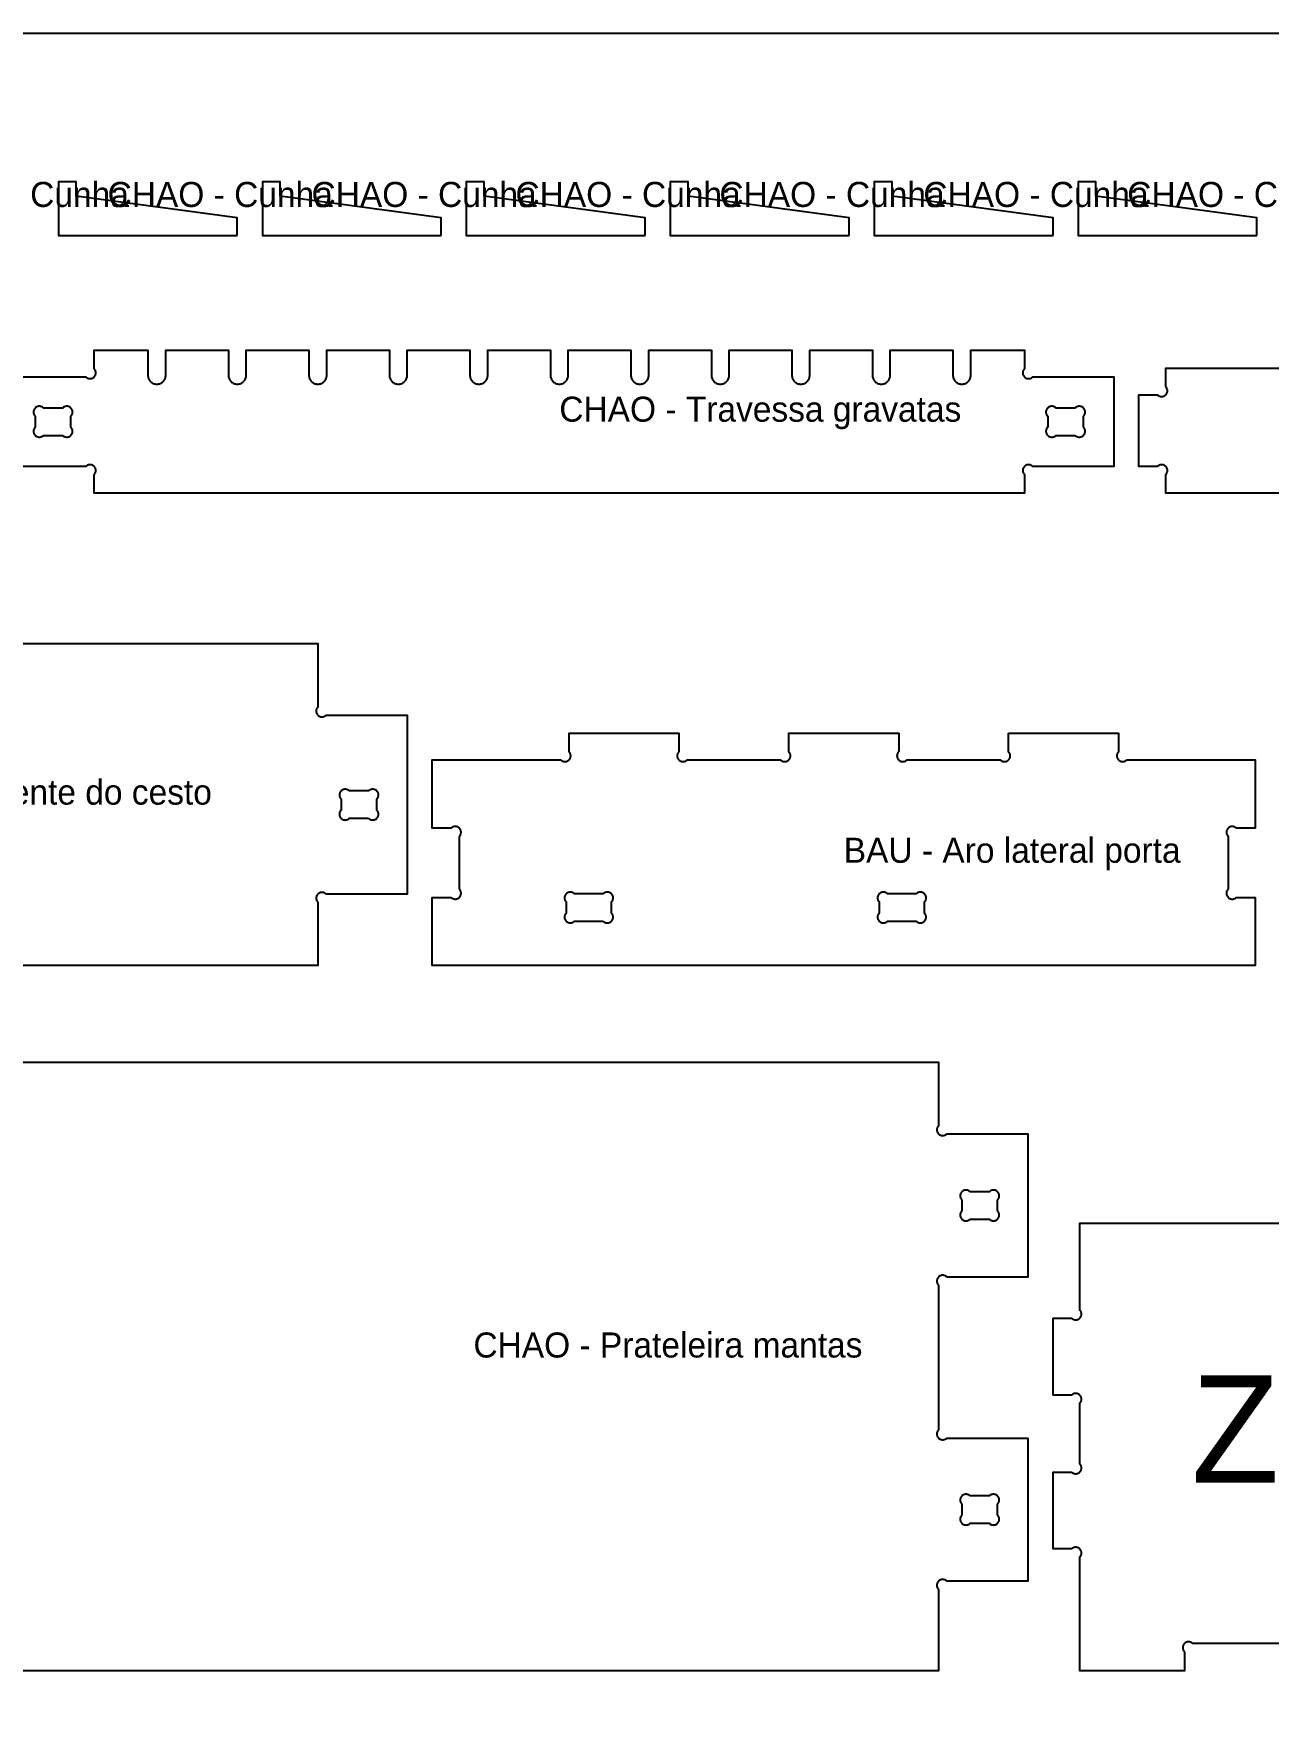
# Model space of a CAD drawing. Header units: millimetres. Extents: x 0 to 2787, y 0 to 1840.
# Drawn here: x 1590 to 2280, y 907 to 1840 of the extents above; entities that cross this region are included whole.
import ezdxf
from ezdxf.enums import TextEntityAlignment as Align

# ---------------------------------------------------------------- set-up
doc = ezdxf.new("R2010")
doc.units = ezdxf.units.MM
for name, color, linetype in [('CHAPA_NAO_CORTAR', 8, 'Continuous'), ('CORTE_EXTERNO', 1, 'Continuous'), ('CORTE_INTERNO', 5, 'Continuous'), ('ETIQUETAS_NAO_CORTAR', 8, 'Continuous'), ('GRAVACAO', 3, 'Continuous')]:
    doc.layers.add(name, color=color, linetype=linetype)

msp = doc.modelspace()

# ---------------------------------------------------------------- linework, layer by layer
at = {"layer": 'CHAPA_NAO_CORTAR'}
msp.add_lwpolyline([(0, 0), (2750, 0), (2750, 1840), (0, 1840)], close=True, dxfattribs=at)
at = {"layer": 'CORTE_EXTERNO'}
for points in [[(1704, 1727), (1704, 1737), (1614, 1749), (1614, 1757), (1604, 1757), (1604, 1727), (1704, 1727)], [(1818, 1727), (1818, 1737), (1728, 1749), (1728, 1757), (1718, 1757), (1718, 1727), (1818, 1727)], [(1932, 1727), (1932, 1737), (1842, 1749), (1842, 1757), (1832, 1757), (1832, 1727), (1932, 1727)], [(2046, 1727), (2046, 1737), (1956, 1749), (1956, 1757), (1946, 1757), (1946, 1727), (2046, 1727)], [(2160, 1727), (2160, 1737), (2070, 1749), (2070, 1757), (2060, 1757), (2060, 1727), (2160, 1727)], [(2274, 1727), (2274, 1737), (2184, 1749), (2184, 1757), (2174, 1757), (2174, 1727), (2274, 1727)], [(2135.14, 1449), (2196.57, 1449), (2196.57, 1438.6), (2196.36, 1438.36), (2196.17, 1438.1), (2196, 1437.83), (2195.87, 1437.54), (2195.76, 1437.24), (2195.68, 1436.93), (2195.64, 1436.62), (2195.62, 1436.3), (2195.64, 1435.98), (2195.68, 1435.66), (2195.76, 1435.35), (2195.87, 1435.05), (2196, 1434.77), (2196.17, 1434.49), (2196.36, 1434.24), (2196.57, 1434), (2196.81, 1433.79), (2197.06, 1433.6), (2197.34, 1433.43), (2197.63, 1433.3), (2197.93, 1433.19), (2198.24, 1433.11), (2198.55, 1433.06), (2198.87, 1433.05), (2199.19, 1433.06), (2199.5, 1433.11), (2199.81, 1433.19), (2200.11, 1433.3), (2200.4, 1433.43), (2200.68, 1433.6), (2200.93, 1433.79), (2201.17, 1434), (2273, 1434), (2273, 1395.82), (2262.45, 1395.82), (2262.21, 1396.03), (2261.95, 1396.22), (2261.68, 1396.38), (2261.39, 1396.52), (2261.09, 1396.63), (2260.78, 1396.71), (2260.47, 1396.75), (2260.15, 1396.77), (2259.83, 1396.75), (2259.51, 1396.71), (2259.2, 1396.63), (2258.9, 1396.52), (2258.62, 1396.38), (2258.34, 1396.22), (2258.09, 1396.03), (2257.85, 1395.82), (2257.64, 1395.58), (2257.45, 1395.32), (2257.28, 1395.05), (2257.15, 1394.76), (2257.04, 1394.46), (2256.96, 1394.15), (2256.91, 1393.84), (2256.9, 1393.52), (2256.91, 1393.2), (2256.96, 1392.88), (2257.04, 1392.58), (2257.15, 1392.27), (2257.28, 1391.99), (2257.45, 1391.71), (2257.64, 1391.46), (2257.85, 1391.22), (2257.85, 1391.22), (2257.85, 1361.78), (2257.85, 1361.78), (2257.64, 1361.54), (2257.45, 1361.29), (2257.28, 1361.01), (2257.15, 1360.73), (2257.04, 1360.42), (2256.96, 1360.12), (2256.91, 1359.8), (2256.9, 1359.48), (2256.91, 1359.16), (2256.96, 1358.85), (2257.04, 1358.54), (2257.15, 1358.24), (2257.28, 1357.95), (2257.45, 1357.68), (2257.64, 1357.42), (2257.85, 1357.18), (2258.09, 1356.97), (2258.34, 1356.78), (2258.62, 1356.62), (2258.9, 1356.48), (2259.2, 1356.37), (2259.51, 1356.29), (2259.83, 1356.25), (2260.15, 1356.23), (2260.47, 1356.25), (2260.78, 1356.29), (2261.09, 1356.37), (2261.39, 1356.48), (2261.68, 1356.62), (2261.95, 1356.78), (2262.21, 1356.97), (2262.45, 1357.18), (2273, 1357.18), (2273, 1319), (1813, 1319), (1813, 1357.18), (1823.55, 1357.18), (1823.79, 1356.97), (1824.05, 1356.78), (1824.32, 1356.62), (1824.61, 1356.48), (1824.91, 1356.37), (1825.22, 1356.29), (1825.53, 1356.25), (1825.85, 1356.23), (1826.17, 1356.25), (1826.49, 1356.29), (1826.8, 1356.37), (1827.1, 1356.48), (1827.38, 1356.62), (1827.66, 1356.78), (1827.91, 1356.97), (1828.15, 1357.18), (1828.36, 1357.42), (1828.55, 1357.68), (1828.72, 1357.95), (1828.85, 1358.24), (1828.96, 1358.54), (1829.04, 1358.85), (1829.09, 1359.16), (1829.1, 1359.48), (1829.09, 1359.8), (1829.04, 1360.12), (1828.96, 1360.42), (1828.85, 1360.73), (1828.72, 1361.01), (1828.55, 1361.29), (1828.36, 1361.54), (1828.15, 1361.78), (1828.15, 1391.22), (1828.36, 1391.46), (1828.55, 1391.71), (1828.72, 1391.99), (1828.85, 1392.27), (1828.96, 1392.58), (1829.04, 1392.88), (1829.09, 1393.2), (1829.1, 1393.52), (1829.09, 1393.84), (1829.04, 1394.15), (1828.96, 1394.46), (1828.85, 1394.76), (1828.72, 1395.05), (1828.55, 1395.32), (1828.36, 1395.58), (1828.15, 1395.82), (1827.91, 1396.03), (1827.66, 1396.22), (1827.38, 1396.38), (1827.1, 1396.52), (1826.8, 1396.63), (1826.49, 1396.71), (1826.17, 1396.75), (1825.85, 1396.77), (1825.53, 1396.75), (1825.22, 1396.71), (1824.91, 1396.63), (1824.61, 1396.52), (1824.32, 1396.38), (1824.05, 1396.22), (1823.79, 1396.03), (1823.55, 1395.82), (1813, 1395.82), (1813, 1434), (1884.83, 1434), (1885.07, 1433.79), (1885.32, 1433.6), (1885.6, 1433.43), (1885.89, 1433.3), (1886.19, 1433.19), (1886.5, 1433.11), (1886.81, 1433.06), (1887.13, 1433.05), (1887.45, 1433.06), (1887.76, 1433.11), (1888.07, 1433.19), (1888.37, 1433.3), (1888.66, 1433.43), (1888.94, 1433.6), (1889.19, 1433.79), (1889.43, 1434), (1889.64, 1434.24), (1889.83, 1434.49), (1890, 1434.77), (1890.13, 1435.05), (1890.24, 1435.35), (1890.32, 1435.66), (1890.36, 1435.98), (1890.38, 1436.3), (1890.36, 1436.62), (1890.32, 1436.93), (1890.24, 1437.24), (1890.13, 1437.54), (1890, 1437.83), (1889.83, 1438.1), (1889.64, 1438.36), (1889.43, 1438.6), (1889.43, 1449), (1950.86, 1449), (1950.86, 1438.6), (1950.64, 1438.36), (1950.45, 1438.1), (1950.29, 1437.83), (1950.15, 1437.54), (1950.05, 1437.24), (1949.97, 1436.93), (1949.92, 1436.62), (1949.91, 1436.3), (1949.92, 1435.98), (1949.97, 1435.66), (1950.05, 1435.35), (1950.15, 1435.05), (1950.29, 1434.77), (1950.45, 1434.49), (1950.64, 1434.24), (1950.86, 1434), (1951.09, 1433.79), (1951.35, 1433.6), (1951.62, 1433.43), (1951.91, 1433.3), (1952.21, 1433.19), (1952.52, 1433.11), (1952.84, 1433.06), (1953.16, 1433.05), (1953.47, 1433.06), (1953.79, 1433.11), (1954.1, 1433.19), (1954.4, 1433.3), (1954.69, 1433.43), (1954.96, 1433.6), (1955.22, 1433.79), (1955.45, 1434), (2007.69, 1434), (2007.93, 1433.79), (2008.18, 1433.6), (2008.46, 1433.43), (2008.74, 1433.3), (2009.04, 1433.19), (2009.35, 1433.11), (2009.67, 1433.06), (2009.99, 1433.05), (2010.31, 1433.06), (2010.62, 1433.11), (2010.93, 1433.19), (2011.23, 1433.3), (2011.52, 1433.43), (2011.79, 1433.6), (2012.05, 1433.79), (2012.29, 1434), (2012.5, 1434.24), (2012.69, 1434.49), (2012.85, 1434.77), (2012.99, 1435.05), (2013.1, 1435.35), (2013.18, 1435.66), (2013.22, 1435.98), (2013.24, 1436.3), (2013.22, 1436.62), (2013.18, 1436.93), (2013.1, 1437.24), (2012.99, 1437.54), (2012.85, 1437.83), (2012.69, 1438.1), (2012.5, 1438.36), (2012.29, 1438.6), (2012.29, 1449), (2073.71, 1449), (2073.71, 1438.6), (2073.5, 1438.36), (2073.31, 1438.1), (2073.15, 1437.83), (2073.01, 1437.54), (2072.9, 1437.24), (2072.82, 1436.93), (2072.78, 1436.62), (2072.76, 1436.3), (2072.78, 1435.98), (2072.82, 1435.66), (2072.9, 1435.35), (2073.01, 1435.05), (2073.15, 1434.77), (2073.31, 1434.49), (2073.5, 1434.24), (2073.71, 1434), (2073.95, 1433.79), (2074.21, 1433.6), (2074.48, 1433.43), (2074.77, 1433.3), (2075.07, 1433.19), (2075.38, 1433.11), (2075.69, 1433.06), (2076.01, 1433.05), (2076.33, 1433.06), (2076.65, 1433.11), (2076.96, 1433.19), (2077.26, 1433.3), (2077.54, 1433.43), (2077.82, 1433.6), (2078.07, 1433.79), (2078.31, 1434), (2130.55, 1434), (2130.78, 1433.79), (2131.04, 1433.6), (2131.31, 1433.43), (2131.6, 1433.3), (2131.9, 1433.19), (2132.21, 1433.11), (2132.53, 1433.06), (2132.84, 1433.05), (2133.16, 1433.06), (2133.48, 1433.11), (2133.79, 1433.19), (2134.09, 1433.3), (2134.38, 1433.43), (2134.65, 1433.6), (2134.91, 1433.79), (2135.14, 1434), (2135.36, 1434.24), (2135.55, 1434.49), (2135.71, 1434.77), (2135.85, 1435.05), (2135.95, 1435.35), (2136.03, 1435.66), (2136.08, 1435.98), (2136.09, 1436.3), (2136.08, 1436.62), (2136.03, 1436.93), (2135.95, 1437.24), (2135.85, 1437.54), (2135.71, 1437.83), (2135.55, 1438.1), (2135.36, 1438.36), (2135.14, 1438.6), (2135.14, 1449)]]:
    msp.add_lwpolyline(points, close=True, dxfattribs=at)
for points in [[(1574, 1648), (1619.4, 1648), (1619.64, 1647.79), (1619.9, 1647.6), (1620.17, 1647.43), (1620.46, 1647.3), (1620.76, 1647.19), (1621.07, 1647.11), (1621.38, 1647.06), (1621.7, 1647.05), (1622.02, 1647.06), (1622.34, 1647.11), (1622.65, 1647.19), (1622.95, 1647.3), (1623.23, 1647.43), (1623.51, 1647.6), (1623.76, 1647.79), (1624, 1648), (1624.21, 1648.24), (1624.4, 1648.49), (1624.57, 1648.77), (1624.7, 1649.05), (1624.81, 1649.35), (1624.89, 1649.66), (1624.94, 1649.98), (1624.95, 1650.3), (1624.94, 1650.62), (1624.89, 1650.93), (1624.81, 1651.24), (1624.7, 1651.54), (1624.57, 1651.83), (1624.4, 1652.1), (1624.21, 1652.36), (1624, 1652.6), (1624, 1663), (1654, 1663), (1654, 1649), (1654.02, 1648.51), (1654.1, 1648.02), (1654.22, 1647.55), (1654.38, 1647.09), (1654.59, 1646.64), (1654.84, 1646.22), (1655.13, 1645.83), (1655.46, 1645.46), (1655.83, 1645.13), (1656.22, 1644.84), (1656.64, 1644.59), (1657.09, 1644.38), (1657.55, 1644.22), (1658.02, 1644.1), (1658.51, 1644.02), (1659, 1644), (1659.49, 1644.02), (1659.98, 1644.1), (1660.45, 1644.22), (1660.91, 1644.38), (1661.36, 1644.59), (1661.78, 1644.84), (1662.17, 1645.13), (1662.54, 1645.46), (1662.87, 1645.83), (1663.16, 1646.22), (1663.41, 1646.64), (1663.62, 1647.09), (1663.78, 1647.55), (1663.9, 1648.02), (1663.98, 1648.51), (1664, 1649), (1664, 1663), (1699, 1663), (1699, 1649), (1699.02, 1648.51), (1699.1, 1648.02), (1699.22, 1647.55), (1699.38, 1647.09), (1699.59, 1646.64), (1699.84, 1646.22), (1700.13, 1645.83), (1700.46, 1645.46), (1700.83, 1645.13), (1701.22, 1644.84), (1701.64, 1644.59), (1702.09, 1644.38), (1702.55, 1644.22), (1703.02, 1644.1), (1703.51, 1644.02), (1704, 1644), (1704.49, 1644.02), (1704.98, 1644.1), (1705.45, 1644.22), (1705.91, 1644.38), (1706.36, 1644.59), (1706.78, 1644.84), (1707.17, 1645.13), (1707.54, 1645.46), (1707.87, 1645.83), (1708.16, 1646.22), (1708.41, 1646.64), (1708.62, 1647.09), (1708.78, 1647.55), (1708.9, 1648.02), (1708.98, 1648.51), (1709, 1649), (1709, 1663), (1744, 1663), (1744, 1649), (1744.02, 1648.51), (1744.1, 1648.02), (1744.22, 1647.55), (1744.38, 1647.09), (1744.59, 1646.64), (1744.84, 1646.22), (1745.13, 1645.83), (1745.46, 1645.46), (1745.83, 1645.13), (1746.22, 1644.84), (1746.64, 1644.59), (1747.09, 1644.38), (1747.55, 1644.22), (1748.02, 1644.1), (1748.51, 1644.02), (1749, 1644), (1749.49, 1644.02), (1749.98, 1644.1), (1750.45, 1644.22), (1750.91, 1644.38), (1751.36, 1644.59), (1751.78, 1644.84), (1752.17, 1645.13), (1752.54, 1645.46), (1752.87, 1645.83), (1753.16, 1646.22), (1753.41, 1646.64), (1753.62, 1647.09), (1753.78, 1647.55), (1753.9, 1648.02), (1753.98, 1648.51), (1754, 1649), (1754, 1663), (1789, 1663), (1789, 1649), (1789.02, 1648.51), (1789.1, 1648.02), (1789.22, 1647.55), (1789.38, 1647.09), (1789.59, 1646.64), (1789.84, 1646.22), (1790.13, 1645.83), (1790.46, 1645.46), (1790.83, 1645.13), (1791.22, 1644.84), (1791.64, 1644.59), (1792.09, 1644.38), (1792.55, 1644.22), (1793.02, 1644.1), (1793.51, 1644.02), (1794, 1644), (1794.49, 1644.02), (1794.98, 1644.1), (1795.45, 1644.22), (1795.91, 1644.38), (1796.36, 1644.59), (1796.78, 1644.84), (1797.17, 1645.13), (1797.54, 1645.46), (1797.87, 1645.83), (1798.16, 1646.22), (1798.41, 1646.64), (1798.62, 1647.09), (1798.78, 1647.55), (1798.9, 1648.02), (1798.98, 1648.51), (1799, 1649), (1799, 1663), (1834, 1663), (1834, 1649), (1834.02, 1648.51), (1834.1, 1648.02), (1834.22, 1647.55), (1834.38, 1647.09), (1834.59, 1646.64), (1834.84, 1646.22), (1835.13, 1645.83), (1835.46, 1645.46), (1835.83, 1645.13), (1836.22, 1644.84), (1836.64, 1644.59), (1837.09, 1644.38), (1837.55, 1644.22), (1838.02, 1644.1), (1838.51, 1644.02), (1839, 1644), (1839.49, 1644.02), (1839.98, 1644.1), (1840.45, 1644.22), (1840.91, 1644.38), (1841.36, 1644.59), (1841.78, 1644.84), (1842.17, 1645.13), (1842.54, 1645.46), (1842.87, 1645.83), (1843.16, 1646.22), (1843.41, 1646.64), (1843.62, 1647.09), (1843.78, 1647.55), (1843.9, 1648.02), (1843.98, 1648.51), (1844, 1649), (1844, 1663), (1879, 1663), (1879, 1649), (1879.02, 1648.51), (1879.1, 1648.02), (1879.22, 1647.55), (1879.38, 1647.09), (1879.59, 1646.64), (1879.84, 1646.22), (1880.13, 1645.83), (1880.46, 1645.46), (1880.83, 1645.13), (1881.22, 1644.84), (1881.64, 1644.59), (1882.09, 1644.38), (1882.55, 1644.22), (1883.02, 1644.1), (1883.51, 1644.02), (1884, 1644), (1884.49, 1644.02), (1884.98, 1644.1), (1885.45, 1644.22), (1885.91, 1644.38), (1886.36, 1644.59), (1886.78, 1644.84), (1887.17, 1645.13), (1887.54, 1645.46), (1887.87, 1645.83), (1888.16, 1646.22), (1888.41, 1646.64), (1888.62, 1647.09), (1888.78, 1647.55), (1888.9, 1648.02), (1888.98, 1648.51), (1889, 1649), (1889, 1663), (1924, 1663), (1924, 1649), (1924.02, 1648.51), (1924.1, 1648.02), (1924.22, 1647.55), (1924.38, 1647.09), (1924.59, 1646.64), (1924.84, 1646.22), (1925.13, 1645.83), (1925.46, 1645.46), (1925.83, 1645.13), (1926.22, 1644.84), (1926.64, 1644.59), (1927.09, 1644.38), (1927.55, 1644.22), (1928.02, 1644.1), (1928.51, 1644.02), (1929, 1644), (1929.49, 1644.02), (1929.98, 1644.1), (1930.45, 1644.22), (1930.91, 1644.38), (1931.36, 1644.59), (1931.78, 1644.84), (1932.17, 1645.13), (1932.54, 1645.46), (1932.87, 1645.83), (1933.16, 1646.22), (1933.41, 1646.64), (1933.62, 1647.09), (1933.78, 1647.55), (1933.9, 1648.02), (1933.98, 1648.51), (1934, 1649), (1934, 1663), (1969, 1663), (1969, 1649), (1969.02, 1648.51), (1969.1, 1648.02), (1969.22, 1647.55), (1969.38, 1647.09), (1969.59, 1646.64), (1969.84, 1646.22), (1970.13, 1645.83), (1970.46, 1645.46), (1970.83, 1645.13), (1971.22, 1644.84), (1971.64, 1644.59), (1972.09, 1644.38), (1972.55, 1644.22), (1973.02, 1644.1), (1973.51, 1644.02), (1974, 1644), (1974.49, 1644.02), (1974.98, 1644.1), (1975.45, 1644.22), (1975.91, 1644.38), (1976.36, 1644.59), (1976.78, 1644.84), (1977.17, 1645.13), (1977.54, 1645.46), (1977.87, 1645.83), (1978.16, 1646.22), (1978.41, 1646.64), (1978.62, 1647.09), (1978.78, 1647.55), (1978.9, 1648.02), (1978.98, 1648.51), (1979, 1649), (1979, 1663), (2014, 1663), (2014, 1649), (2014.02, 1648.51), (2014.1, 1648.02), (2014.22, 1647.55), (2014.38, 1647.09), (2014.59, 1646.64), (2014.84, 1646.22), (2015.13, 1645.83), (2015.46, 1645.46), (2015.83, 1645.13), (2016.22, 1644.84), (2016.64, 1644.59), (2017.09, 1644.38), (2017.55, 1644.22), (2018.02, 1644.1), (2018.51, 1644.02), (2019, 1644), (2019.49, 1644.02), (2019.98, 1644.1), (2020.45, 1644.22), (2020.91, 1644.38), (2021.36, 1644.59), (2021.78, 1644.84), (2022.17, 1645.13), (2022.54, 1645.46), (2022.87, 1645.83), (2023.16, 1646.22), (2023.41, 1646.64), (2023.62, 1647.09), (2023.78, 1647.55), (2023.9, 1648.02), (2023.98, 1648.51), (2024, 1649), (2024, 1663), (2059, 1663), (2059, 1649), (2059.02, 1648.51), (2059.1, 1648.02), (2059.22, 1647.55), (2059.38, 1647.09), (2059.59, 1646.64), (2059.84, 1646.22), (2060.13, 1645.83), (2060.46, 1645.46), (2060.83, 1645.13), (2061.22, 1644.84), (2061.64, 1644.59), (2062.09, 1644.38), (2062.55, 1644.22), (2063.02, 1644.1), (2063.51, 1644.02), (2064, 1644), (2064.49, 1644.02), (2064.98, 1644.1), (2065.45, 1644.22), (2065.91, 1644.38), (2066.36, 1644.59), (2066.78, 1644.84), (2067.17, 1645.13), (2067.54, 1645.46), (2067.87, 1645.83), (2068.16, 1646.22), (2068.41, 1646.64), (2068.62, 1647.09), (2068.78, 1647.55), (2068.9, 1648.02), (2068.98, 1648.51), (2069, 1649), (2069, 1663), (2104, 1663), (2104, 1649), (2104.02, 1648.51), (2104.1, 1648.02), (2104.22, 1647.55), (2104.38, 1647.09), (2104.59, 1646.64), (2104.84, 1646.22), (2105.13, 1645.83), (2105.46, 1645.46), (2105.83, 1645.13), (2106.22, 1644.84), (2106.64, 1644.59), (2107.09, 1644.38), (2107.55, 1644.22), (2108.02, 1644.1), (2108.51, 1644.02), (2109, 1644), (2109.49, 1644.02), (2109.98, 1644.1), (2110.45, 1644.22), (2110.91, 1644.38), (2111.36, 1644.59), (2111.78, 1644.84), (2112.17, 1645.13), (2112.54, 1645.46), (2112.87, 1645.83), (2113.16, 1646.22), (2113.41, 1646.64), (2113.62, 1647.09), (2113.78, 1647.55), (2113.9, 1648.02), (2113.98, 1648.51), (2114, 1649), (2114, 1663), (2144, 1663), (2144, 1652.6), (2143.79, 1652.36), (2143.6, 1652.1), (2143.43, 1651.83), (2143.3, 1651.54), (2143.19, 1651.24), (2143.11, 1650.93), (2143.06, 1650.62), (2143.05, 1650.3), (2143.06, 1649.98), (2143.11, 1649.66), (2143.19, 1649.35), (2143.3, 1649.05), (2143.43, 1648.77), (2143.6, 1648.49), (2143.79, 1648.24), (2144, 1648), (2144.24, 1647.79), (2144.49, 1647.6), (2144.77, 1647.43), (2145.05, 1647.3), (2145.35, 1647.19), (2145.66, 1647.11), (2145.98, 1647.06), (2146.3, 1647.05), (2146.62, 1647.06), (2146.93, 1647.11), (2147.24, 1647.19), (2147.54, 1647.3), (2147.83, 1647.43), (2148.1, 1647.6), (2148.36, 1647.79), (2148.6, 1648), (2194, 1648), (2194, 1598), (2148.6, 1598), (2148.36, 1598.21), (2148.1, 1598.4), (2147.83, 1598.57), (2147.54, 1598.7), (2147.24, 1598.81), (2146.93, 1598.89), (2146.62, 1598.94), (2146.3, 1598.95), (2145.98, 1598.94), (2145.66, 1598.89), (2145.35, 1598.81), (2145.05, 1598.7), (2144.77, 1598.57), (2144.49, 1598.4), (2144.24, 1598.21), (2144, 1598), (2143.79, 1597.76), (2143.6, 1597.51), (2143.43, 1597.23), (2143.3, 1596.95), (2143.19, 1596.65), (2143.11, 1596.34), (2143.06, 1596.02), (2143.05, 1595.7), (2143.06, 1595.38), (2143.11, 1595.07), (2143.19, 1594.76), (2143.3, 1594.46), (2143.43, 1594.17), (2143.6, 1593.9), (2143.79, 1593.64), (2144, 1593.4), (2144, 1583), (1624, 1583), (1624, 1593.4), (1624.21, 1593.64), (1624.4, 1593.9), (1624.57, 1594.17), (1624.7, 1594.46), (1624.81, 1594.76), (1624.89, 1595.07), (1624.94, 1595.38), (1624.95, 1595.7), (1624.94, 1596.02), (1624.89, 1596.34), (1624.81, 1596.65), (1624.7, 1596.95), (1624.57, 1597.23), (1624.4, 1597.51), (1624.21, 1597.76), (1624, 1598), (1623.76, 1598.21), (1623.51, 1598.4), (1623.23, 1598.57), (1622.95, 1598.7), (1622.65, 1598.81), (1622.34, 1598.89), (1622.02, 1598.94), (1621.7, 1598.95), (1621.38, 1598.94), (1621.07, 1598.89), (1620.76, 1598.81), (1620.46, 1598.7), (1620.17, 1598.57), (1619.9, 1598.4), (1619.64, 1598.21), (1619.4, 1598), (1574, 1598)], [(2633, 1583), (2223, 1583), (2223, 1593.4), (2223.21, 1593.64), (2223.4, 1593.9), (2223.57, 1594.17), (2223.7, 1594.46), (2223.81, 1594.76), (2223.89, 1595.07), (2223.94, 1595.38), (2223.95, 1595.7), (2223.94, 1596.02), (2223.89, 1596.34), (2223.81, 1596.65), (2223.7, 1596.95), (2223.57, 1597.23), (2223.4, 1597.51), (2223.21, 1597.76), (2223, 1598), (2223, 1598), (2223, 1598), (2222.76, 1598.21), (2222.51, 1598.4), (2222.23, 1598.57), (2221.95, 1598.7), (2221.65, 1598.81), (2221.34, 1598.89), (2221.02, 1598.94), (2220.7, 1598.95), (2220.38, 1598.94), (2220.07, 1598.89), (2219.76, 1598.81), (2219.46, 1598.7), (2219.17, 1598.57), (2218.9, 1598.4), (2218.64, 1598.21), (2218.4, 1598), (2208, 1598), (2208, 1598), (2208, 1638), (2218.4, 1638), (2218.64, 1637.79), (2218.9, 1637.6), (2219.17, 1637.43), (2219.46, 1637.3), (2219.76, 1637.19), (2220.07, 1637.11), (2220.38, 1637.06), (2220.7, 1637.05), (2221.02, 1637.06), (2221.34, 1637.11), (2221.65, 1637.19), (2221.95, 1637.3), (2222.23, 1637.43), (2222.51, 1637.6), (2222.76, 1637.79), (2223, 1638), (2223.21, 1638.24), (2223.4, 1638.49), (2223.57, 1638.77), (2223.7, 1639.05), (2223.81, 1639.35), (2223.89, 1639.66), (2223.94, 1639.98), (2223.95, 1640.3), (2223.94, 1640.62), (2223.89, 1640.93), (2223.81, 1641.24), (2223.7, 1641.54), (2223.57, 1641.83), (2223.4, 1642.1), (2223.21, 1642.36), (2223, 1642.6), (2223, 1653), (2633, 1653)], [(1229, 1499), (1749, 1499), (1749, 1463.6), (1748.79, 1463.36), (1748.6, 1463.1), (1748.43, 1462.83), (1748.3, 1462.54), (1748.19, 1462.24), (1748.11, 1461.93), (1748.06, 1461.62), (1748.05, 1461.3), (1748.06, 1460.98), (1748.11, 1460.66), (1748.19, 1460.35), (1748.3, 1460.05), (1748.43, 1459.77), (1748.6, 1459.49), (1748.79, 1459.24), (1749, 1459), (1749.24, 1458.79), (1749.49, 1458.6), (1749.77, 1458.43), (1750.05, 1458.3), (1750.35, 1458.19), (1750.66, 1458.11), (1750.98, 1458.06), (1751.3, 1458.05), (1751.62, 1458.06), (1751.93, 1458.11), (1752.24, 1458.19), (1752.54, 1458.3), (1752.83, 1458.43), (1753.1, 1458.6), (1753.36, 1458.79), (1753.6, 1459), (1799, 1459), (1799, 1359), (1753.6, 1359), (1753.36, 1359.21), (1753.1, 1359.4), (1752.83, 1359.57), (1752.54, 1359.7), (1752.24, 1359.81), (1751.93, 1359.89), (1751.62, 1359.94), (1751.3, 1359.95), (1750.98, 1359.94), (1750.66, 1359.89), (1750.35, 1359.81), (1750.05, 1359.7), (1749.77, 1359.57), (1749.49, 1359.4), (1749.24, 1359.21), (1749, 1359), (1748.79, 1358.76), (1748.6, 1358.51), (1748.43, 1358.23), (1748.3, 1357.95), (1748.19, 1357.65), (1748.11, 1357.34), (1748.06, 1357.02), (1748.05, 1356.7), (1748.06, 1356.38), (1748.11, 1356.07), (1748.19, 1355.76), (1748.3, 1355.46), (1748.43, 1355.17), (1748.6, 1354.9), (1748.79, 1354.64), (1749, 1354.4), (1749, 1319), (1229, 1319)], [(1576, 1265), (2096, 1265), (2096, 1229.6), (2095.79, 1229.36), (2095.6, 1229.1), (2095.43, 1228.83), (2095.3, 1228.54), (2095.19, 1228.24), (2095.11, 1227.93), (2095.06, 1227.62), (2095.05, 1227.3), (2095.06, 1226.98), (2095.11, 1226.66), (2095.19, 1226.35), (2095.3, 1226.05), (2095.43, 1225.77), (2095.6, 1225.49), (2095.79, 1225.24), (2096, 1225), (2096.24, 1224.79), (2096.49, 1224.6), (2096.77, 1224.43), (2097.05, 1224.3), (2097.35, 1224.19), (2097.66, 1224.11), (2097.98, 1224.06), (2098.3, 1224.05), (2098.62, 1224.06), (2098.93, 1224.11), (2099.24, 1224.19), (2099.54, 1224.3), (2099.83, 1224.43), (2100.1, 1224.6), (2100.36, 1224.79), (2100.6, 1225), (2146, 1225), (2146, 1145), (2100.6, 1145), (2100.36, 1145.21), (2100.1, 1145.4), (2099.83, 1145.57), (2099.54, 1145.7), (2099.24, 1145.81), (2098.93, 1145.89), (2098.62, 1145.94), (2098.3, 1145.95), (2097.98, 1145.94), (2097.66, 1145.89), (2097.35, 1145.81), (2097.05, 1145.7), (2096.77, 1145.57), (2096.49, 1145.4), (2096.24, 1145.21), (2096, 1145), (2095.79, 1144.76), (2095.6, 1144.51), (2095.43, 1144.23), (2095.3, 1143.95), (2095.19, 1143.65), (2095.11, 1143.34), (2095.06, 1143.02), (2095.05, 1142.7), (2095.06, 1142.38), (2095.11, 1142.07), (2095.19, 1141.76), (2095.3, 1141.46), (2095.43, 1141.17), (2095.6, 1140.9), (2095.79, 1140.64), (2096, 1140.4), (2096, 1059.6), (2095.79, 1059.36), (2095.6, 1059.1), (2095.43, 1058.83), (2095.3, 1058.54), (2095.19, 1058.24), (2095.11, 1057.93), (2095.06, 1057.62), (2095.05, 1057.3), (2095.06, 1056.98), (2095.11, 1056.66), (2095.19, 1056.35), (2095.3, 1056.05), (2095.43, 1055.77), (2095.6, 1055.49), (2095.79, 1055.24), (2096, 1055), (2096.24, 1054.79), (2096.49, 1054.6), (2096.77, 1054.43), (2097.05, 1054.3), (2097.35, 1054.19), (2097.66, 1054.11), (2097.98, 1054.06), (2098.3, 1054.05), (2098.62, 1054.06), (2098.93, 1054.11), (2099.24, 1054.19), (2099.54, 1054.3), (2099.83, 1054.43), (2100.1, 1054.6), (2100.36, 1054.79), (2100.6, 1055), (2146, 1055), (2146, 975), (2100.6, 975), (2100.36, 975.21), (2100.1, 975.4), (2099.83, 975.57), (2099.54, 975.7), (2099.24, 975.81), (2098.93, 975.89), (2098.62, 975.94), (2098.3, 975.95), (2097.98, 975.94), (2097.66, 975.89), (2097.35, 975.81), (2097.05, 975.7), (2096.77, 975.57), (2096.49, 975.4), (2096.24, 975.21), (2096, 975), (2095.79, 974.76), (2095.6, 974.51), (2095.43, 974.23), (2095.3, 973.95), (2095.19, 973.65), (2095.11, 973.34), (2095.06, 973.02), (2095.05, 972.7), (2095.06, 972.38), (2095.11, 972.07), (2095.19, 971.76), (2095.3, 971.46), (2095.43, 971.17), (2095.6, 970.9), (2095.79, 970.64), (2096, 970.4), (2096, 925), (1576, 925)], [(2287.7, 940.15), (2238.02, 940.15), (2238.02, 940.15), (2237.78, 940.36), (2237.53, 940.55), (2237.25, 940.72), (2236.96, 940.85), (2236.66, 940.96), (2236.35, 941.04), (2236.04, 941.09), (2235.72, 941.1), (2235.4, 941.09), (2235.09, 941.04), (2234.78, 940.96), (2234.48, 940.85), (2234.19, 940.72), (2233.91, 940.55), (2233.66, 940.36), (2233.42, 940.15), (2233.21, 939.91), (2233.02, 939.66), (2232.85, 939.38), (2232.72, 939.1), (2232.61, 938.8), (2232.53, 938.49), (2232.49, 938.17), (2232.47, 937.85), (2232.49, 937.53), (2232.53, 937.22), (2232.61, 936.91), (2232.72, 936.61), (2232.85, 936.32), (2233.02, 936.05), (2233.21, 935.79), (2233.42, 935.55), (2233.42, 925), (2175, 925), (2175, 988.4), (2175.21, 988.64), (2175.4, 988.9), (2175.57, 989.17), (2175.7, 989.46), (2175.81, 989.76), (2175.89, 990.07), (2175.94, 990.38), (2175.95, 990.7), (2175.94, 991.02), (2175.89, 991.34), (2175.81, 991.65), (2175.7, 991.95), (2175.57, 992.23), (2175.4, 992.51), (2175.21, 992.76), (2175, 993), (2175, 993), (2174.76, 993.21), (2174.51, 993.4), (2174.23, 993.57), (2173.95, 993.7), (2173.65, 993.81), (2173.34, 993.89), (2173.02, 993.94), (2172.7, 993.95), (2172.38, 993.94), (2172.07, 993.89), (2171.76, 993.81), (2171.46, 993.7), (2171.17, 993.57), (2170.9, 993.4), (2170.64, 993.21), (2170.4, 993), (2160, 993), (2160, 993), (2160, 1036), (2170.4, 1036), (2170.64, 1035.79), (2170.9, 1035.6), (2171.17, 1035.43), (2171.46, 1035.3), (2171.76, 1035.19), (2172.07, 1035.11), (2172.38, 1035.06), (2172.7, 1035.05), (2173.02, 1035.06), (2173.34, 1035.11), (2173.65, 1035.19), (2173.95, 1035.3), (2174.23, 1035.43), (2174.51, 1035.6), (2174.76, 1035.79), (2175, 1036), (2175.21, 1036.24), (2175.4, 1036.49), (2175.57, 1036.77), (2175.7, 1037.05), (2175.81, 1037.35), (2175.89, 1037.66), (2175.94, 1037.98), (2175.95, 1038.3), (2175.94, 1038.62), (2175.89, 1038.93), (2175.81, 1039.24), (2175.7, 1039.54), (2175.57, 1039.83), (2175.4, 1040.1), (2175.21, 1040.36), (2175, 1040.6), (2175, 1074.4), (2175.21, 1074.64), (2175.4, 1074.9), (2175.57, 1075.17), (2175.7, 1075.46), (2175.81, 1075.76), (2175.89, 1076.07), (2175.94, 1076.38), (2175.95, 1076.7), (2175.94, 1077.02), (2175.89, 1077.34), (2175.81, 1077.65), (2175.7, 1077.95), (2175.57, 1078.23), (2175.4, 1078.51), (2175.21, 1078.76), (2175, 1079), (2175, 1079), (2174.76, 1079.21), (2174.51, 1079.4), (2174.23, 1079.57), (2173.95, 1079.7), (2173.65, 1079.81), (2173.34, 1079.89), (2173.02, 1079.94), (2172.7, 1079.95), (2172.38, 1079.94), (2172.07, 1079.89), (2171.76, 1079.81), (2171.46, 1079.7), (2171.17, 1079.57), (2170.9, 1079.4), (2170.64, 1079.21), (2170.4, 1079), (2160, 1079), (2160, 1122), (2170.4, 1122), (2170.64, 1121.79), (2170.9, 1121.6), (2171.17, 1121.43), (2171.46, 1121.3), (2171.76, 1121.19), (2172.07, 1121.11), (2172.38, 1121.06), (2172.7, 1121.05), (2173.02, 1121.06), (2173.34, 1121.11), (2173.65, 1121.19), (2173.95, 1121.3), (2174.23, 1121.43), (2174.51, 1121.6), (2174.76, 1121.79), (2175, 1122), (2175.21, 1122.24), (2175.4, 1122.49), (2175.57, 1122.77), (2175.7, 1123.05), (2175.81, 1123.35), (2175.89, 1123.66), (2175.94, 1123.98), (2175.95, 1124.3), (2175.94, 1124.62), (2175.89, 1124.93), (2175.81, 1125.24), (2175.7, 1125.54), (2175.57, 1125.83), (2175.4, 1126.1), (2175.21, 1126.36), (2175, 1126.6), (2175, 1175), (2585, 1175)]]:
    msp.add_lwpolyline(points, dxfattribs=at)
at = {"layer": 'CORTE_INTERNO'}
for points in [[(1611, 1626.05), (1611.21, 1626.29), (1611.4, 1626.55), (1611.57, 1626.82), (1611.7, 1627.11), (1611.81, 1627.41), (1611.89, 1627.72), (1611.94, 1628.03), (1611.95, 1628.35), (1611.94, 1628.67), (1611.89, 1628.99), (1611.81, 1629.3), (1611.7, 1629.6), (1611.57, 1629.88), (1611.4, 1630.16), (1611.21, 1630.41), (1611, 1630.65), (1610.76, 1630.86), (1610.51, 1631.05), (1610.23, 1631.22), (1609.95, 1631.35), (1609.65, 1631.46), (1609.34, 1631.54), (1609.02, 1631.59), (1608.7, 1631.6), (1608.38, 1631.59), (1608.07, 1631.54), (1607.76, 1631.46), (1607.46, 1631.35), (1607.17, 1631.22), (1606.9, 1631.05), (1606.64, 1630.86), (1606.4, 1630.65), (1595.6, 1630.65), (1595.36, 1630.86), (1595.1, 1631.05), (1594.83, 1631.22), (1594.54, 1631.35), (1594.24, 1631.46), (1593.93, 1631.54), (1593.62, 1631.59), (1593.3, 1631.6), (1592.98, 1631.59), (1592.66, 1631.54), (1592.35, 1631.46), (1592.05, 1631.35), (1591.77, 1631.22), (1591.49, 1631.05), (1591.24, 1630.86), (1591, 1630.65), (1590.79, 1630.41), (1590.6, 1630.16), (1590.43, 1629.88), (1590.3, 1629.6), (1590.19, 1629.3), (1590.11, 1628.99), (1590.06, 1628.67), (1590.05, 1628.35), (1590.06, 1628.03), (1590.11, 1627.72), (1590.19, 1627.41), (1590.3, 1627.11), (1590.43, 1626.82), (1590.6, 1626.55), (1590.79, 1626.29), (1591, 1626.05), (1591, 1619.95), (1590.79, 1619.71), (1590.6, 1619.45), (1590.43, 1619.18), (1590.3, 1618.89), (1590.19, 1618.59), (1590.11, 1618.28), (1590.06, 1617.97), (1590.05, 1617.65), (1590.06, 1617.33), (1590.11, 1617.01), (1590.19, 1616.7), (1590.3, 1616.4), (1590.43, 1616.12), (1590.6, 1615.84), (1590.79, 1615.59), (1591, 1615.35), (1591.24, 1615.14), (1591.49, 1614.95), (1591.77, 1614.78), (1592.05, 1614.65), (1592.35, 1614.54), (1592.66, 1614.46), (1592.98, 1614.41), (1593.3, 1614.4), (1593.62, 1614.41), (1593.93, 1614.46), (1594.24, 1614.54), (1594.54, 1614.65), (1594.83, 1614.78), (1595.1, 1614.95), (1595.36, 1615.14), (1595.6, 1615.35), (1606.4, 1615.35), (1606.64, 1615.14), (1606.9, 1614.95), (1607.17, 1614.78), (1607.46, 1614.65), (1607.76, 1614.54), (1608.07, 1614.46), (1608.38, 1614.41), (1608.7, 1614.4), (1609.02, 1614.41), (1609.34, 1614.46), (1609.65, 1614.54), (1609.95, 1614.65), (1610.23, 1614.78), (1610.51, 1614.95), (1610.76, 1615.14), (1611, 1615.35), (1611.21, 1615.59), (1611.4, 1615.84), (1611.57, 1616.12), (1611.7, 1616.4), (1611.81, 1616.7), (1611.89, 1617.01), (1611.94, 1617.33), (1611.95, 1617.65), (1611.94, 1617.97), (1611.89, 1618.28), (1611.81, 1618.59), (1611.7, 1618.89), (1611.57, 1619.18), (1611.4, 1619.45), (1611.21, 1619.71), (1611, 1619.95), (1611, 1626.05)], [(2177, 1626.05), (2177.21, 1626.29), (2177.4, 1626.55), (2177.57, 1626.82), (2177.7, 1627.11), (2177.81, 1627.41), (2177.89, 1627.72), (2177.94, 1628.03), (2177.95, 1628.35), (2177.94, 1628.67), (2177.89, 1628.99), (2177.81, 1629.3), (2177.7, 1629.6), (2177.57, 1629.88), (2177.4, 1630.16), (2177.21, 1630.41), (2177, 1630.65), (2176.76, 1630.86), (2176.51, 1631.05), (2176.23, 1631.22), (2175.95, 1631.35), (2175.65, 1631.46), (2175.34, 1631.54), (2175.02, 1631.59), (2174.7, 1631.6), (2174.38, 1631.59), (2174.07, 1631.54), (2173.76, 1631.46), (2173.46, 1631.35), (2173.17, 1631.22), (2172.9, 1631.05), (2172.64, 1630.86), (2172.4, 1630.65), (2161.6, 1630.65), (2161.36, 1630.86), (2161.1, 1631.05), (2160.83, 1631.22), (2160.54, 1631.35), (2160.24, 1631.46), (2159.93, 1631.54), (2159.62, 1631.59), (2159.3, 1631.6), (2158.98, 1631.59), (2158.66, 1631.54), (2158.35, 1631.46), (2158.05, 1631.35), (2157.77, 1631.22), (2157.49, 1631.05), (2157.24, 1630.86), (2157, 1630.65), (2156.79, 1630.41), (2156.6, 1630.16), (2156.43, 1629.88), (2156.3, 1629.6), (2156.19, 1629.3), (2156.11, 1628.99), (2156.06, 1628.67), (2156.05, 1628.35), (2156.06, 1628.03), (2156.11, 1627.72), (2156.19, 1627.41), (2156.3, 1627.11), (2156.43, 1626.82), (2156.6, 1626.55), (2156.79, 1626.29), (2157, 1626.05), (2157, 1619.95), (2156.79, 1619.71), (2156.6, 1619.45), (2156.43, 1619.18), (2156.3, 1618.89), (2156.19, 1618.59), (2156.11, 1618.28), (2156.06, 1617.97), (2156.05, 1617.65), (2156.06, 1617.33), (2156.11, 1617.01), (2156.19, 1616.7), (2156.3, 1616.4), (2156.43, 1616.12), (2156.6, 1615.84), (2156.79, 1615.59), (2157, 1615.35), (2157.24, 1615.14), (2157.49, 1614.95), (2157.77, 1614.78), (2158.05, 1614.65), (2158.35, 1614.54), (2158.66, 1614.46), (2158.98, 1614.41), (2159.3, 1614.4), (2159.62, 1614.41), (2159.93, 1614.46), (2160.24, 1614.54), (2160.54, 1614.65), (2160.83, 1614.78), (2161.1, 1614.95), (2161.36, 1615.14), (2161.6, 1615.35), (2172.4, 1615.35), (2172.64, 1615.14), (2172.9, 1614.95), (2173.17, 1614.78), (2173.46, 1614.65), (2173.76, 1614.54), (2174.07, 1614.46), (2174.38, 1614.41), (2174.7, 1614.4), (2175.02, 1614.41), (2175.34, 1614.46), (2175.65, 1614.54), (2175.95, 1614.65), (2176.23, 1614.78), (2176.51, 1614.95), (2176.76, 1615.14), (2177, 1615.35), (2177.21, 1615.59), (2177.4, 1615.84), (2177.57, 1616.12), (2177.7, 1616.4), (2177.81, 1616.7), (2177.89, 1617.01), (2177.94, 1617.33), (2177.95, 1617.65), (2177.94, 1617.97), (2177.89, 1618.28), (2177.81, 1618.59), (2177.7, 1618.89), (2177.57, 1619.18), (2177.4, 1619.45), (2177.21, 1619.71), (2177, 1619.95), (2177, 1626.05)], [(1777.4, 1401.35), (1777.64, 1401.14), (1777.9, 1400.95), (1778.17, 1400.78), (1778.46, 1400.65), (1778.76, 1400.54), (1779.07, 1400.46), (1779.38, 1400.41), (1779.7, 1400.4), (1780.02, 1400.41), (1780.34, 1400.46), (1780.65, 1400.54), (1780.95, 1400.65), (1781.23, 1400.78), (1781.51, 1400.95), (1781.76, 1401.14), (1782, 1401.35), (1782.21, 1401.59), (1782.4, 1401.84), (1782.57, 1402.12), (1782.7, 1402.4), (1782.81, 1402.7), (1782.89, 1403.01), (1782.94, 1403.33), (1782.95, 1403.65), (1782.94, 1403.97), (1782.89, 1404.28), (1782.81, 1404.59), (1782.7, 1404.89), (1782.57, 1405.18), (1782.4, 1405.45), (1782.21, 1405.71), (1782, 1405.95), (1782, 1412.05), (1782.21, 1412.29), (1782.4, 1412.55), (1782.57, 1412.82), (1782.7, 1413.11), (1782.81, 1413.41), (1782.89, 1413.72), (1782.94, 1414.03), (1782.95, 1414.35), (1782.94, 1414.67), (1782.89, 1414.99), (1782.81, 1415.3), (1782.7, 1415.6), (1782.57, 1415.88), (1782.4, 1416.16), (1782.21, 1416.41), (1782, 1416.65), (1781.76, 1416.86), (1781.51, 1417.05), (1781.23, 1417.22), (1780.95, 1417.35), (1780.65, 1417.46), (1780.34, 1417.54), (1780.02, 1417.59), (1779.7, 1417.6), (1779.38, 1417.59), (1779.07, 1417.54), (1778.76, 1417.46), (1778.46, 1417.35), (1778.17, 1417.22), (1777.9, 1417.05), (1777.64, 1416.86), (1777.4, 1416.65), (1766.6, 1416.65), (1766.36, 1416.86), (1766.1, 1417.05), (1765.83, 1417.22), (1765.54, 1417.35), (1765.24, 1417.46), (1764.93, 1417.54), (1764.62, 1417.59), (1764.3, 1417.6), (1763.98, 1417.59), (1763.66, 1417.54), (1763.35, 1417.46), (1763.05, 1417.35), (1762.77, 1417.22), (1762.49, 1417.05), (1762.24, 1416.86), (1762, 1416.65), (1761.79, 1416.41), (1761.6, 1416.16), (1761.43, 1415.88), (1761.3, 1415.6), (1761.19, 1415.3), (1761.11, 1414.99), (1761.06, 1414.67), (1761.05, 1414.35), (1761.06, 1414.03), (1761.11, 1413.72), (1761.19, 1413.41), (1761.3, 1413.11), (1761.43, 1412.82), (1761.6, 1412.55), (1761.79, 1412.29), (1762, 1412.05), (1762, 1405.95), (1761.79, 1405.71), (1761.6, 1405.45), (1761.43, 1405.18), (1761.3, 1404.89), (1761.19, 1404.59), (1761.11, 1404.28), (1761.06, 1403.97), (1761.05, 1403.65), (1761.06, 1403.33), (1761.11, 1403.01), (1761.19, 1402.7), (1761.3, 1402.4), (1761.43, 1402.12), (1761.6, 1401.84), (1761.79, 1401.59), (1762, 1401.35), (1762.24, 1401.14), (1762.49, 1400.95), (1762.77, 1400.78), (1763.05, 1400.65), (1763.35, 1400.54), (1763.66, 1400.46), (1763.98, 1400.41), (1764.3, 1400.4), (1764.62, 1400.41), (1764.93, 1400.46), (1765.24, 1400.54), (1765.54, 1400.65), (1765.83, 1400.78), (1766.1, 1400.95), (1766.36, 1401.14), (1766.6, 1401.35), (1777.4, 1401.35)], [(1908.55, 1343.85), (1908.79, 1343.64), (1909.05, 1343.45), (1909.32, 1343.28), (1909.61, 1343.15), (1909.91, 1343.04), (1910.22, 1342.96), (1910.53, 1342.91), (1910.85, 1342.9), (1911.17, 1342.91), (1911.49, 1342.96), (1911.8, 1343.04), (1912.1, 1343.15), (1912.38, 1343.28), (1912.66, 1343.45), (1912.91, 1343.64), (1913.15, 1343.85), (1913.36, 1344.09), (1913.55, 1344.34), (1913.72, 1344.62), (1913.85, 1344.9), (1913.96, 1345.2), (1914.04, 1345.51), (1914.09, 1345.83), (1914.1, 1346.15), (1914.09, 1346.47), (1914.04, 1346.78), (1913.96, 1347.09), (1913.85, 1347.39), (1913.72, 1347.68), (1913.55, 1347.95), (1913.36, 1348.21), (1913.15, 1348.45), (1913.15, 1354.55), (1913.36, 1354.79), (1913.55, 1355.05), (1913.72, 1355.32), (1913.85, 1355.61), (1913.96, 1355.91), (1914.04, 1356.22), (1914.09, 1356.53), (1914.1, 1356.85), (1914.09, 1357.17), (1914.04, 1357.49), (1913.96, 1357.8), (1913.85, 1358.1), (1913.72, 1358.38), (1913.55, 1358.66), (1913.36, 1358.91), (1913.15, 1359.15), (1912.91, 1359.36), (1912.66, 1359.55), (1912.38, 1359.72), (1912.1, 1359.85), (1911.8, 1359.96), (1911.49, 1360.04), (1911.17, 1360.09), (1910.85, 1360.1), (1910.53, 1360.09), (1910.22, 1360.04), (1909.91, 1359.96), (1909.61, 1359.85), (1909.32, 1359.72), (1909.05, 1359.55), (1908.79, 1359.36), (1908.55, 1359.15), (1892.45, 1359.15), (1892.21, 1359.36), (1891.95, 1359.55), (1891.68, 1359.72), (1891.39, 1359.85), (1891.09, 1359.96), (1890.78, 1360.04), (1890.47, 1360.09), (1890.15, 1360.1), (1889.83, 1360.09), (1889.51, 1360.04), (1889.2, 1359.96), (1888.9, 1359.85), (1888.62, 1359.72), (1888.34, 1359.55), (1888.09, 1359.36), (1887.85, 1359.15), (1887.64, 1358.91), (1887.45, 1358.66), (1887.28, 1358.38), (1887.15, 1358.1), (1887.04, 1357.8), (1886.96, 1357.49), (1886.91, 1357.17), (1886.9, 1356.85), (1886.91, 1356.53), (1886.96, 1356.22), (1887.04, 1355.91), (1887.15, 1355.61), (1887.28, 1355.32), (1887.45, 1355.05), (1887.64, 1354.79), (1887.85, 1354.55), (1887.85, 1348.45), (1887.64, 1348.21), (1887.45, 1347.95), (1887.28, 1347.68), (1887.15, 1347.39), (1887.04, 1347.09), (1886.96, 1346.78), (1886.91, 1346.47), (1886.9, 1346.15), (1886.91, 1345.83), (1886.96, 1345.51), (1887.04, 1345.2), (1887.15, 1344.9), (1887.28, 1344.62), (1887.45, 1344.34), (1887.64, 1344.09), (1887.85, 1343.85), (1888.09, 1343.64), (1888.34, 1343.45), (1888.62, 1343.28), (1888.9, 1343.15), (1889.2, 1343.04), (1889.51, 1342.96), (1889.83, 1342.91), (1890.15, 1342.9), (1890.47, 1342.91), (1890.78, 1342.96), (1891.09, 1343.04), (1891.39, 1343.15), (1891.68, 1343.28), (1891.95, 1343.45), (1892.21, 1343.64), (1892.45, 1343.85), (1908.55, 1343.85)], [(2083.55, 1343.85), (2083.79, 1343.64), (2084.05, 1343.45), (2084.32, 1343.28), (2084.61, 1343.15), (2084.91, 1343.04), (2085.22, 1342.96), (2085.53, 1342.91), (2085.85, 1342.9), (2086.17, 1342.91), (2086.49, 1342.96), (2086.8, 1343.04), (2087.1, 1343.15), (2087.38, 1343.28), (2087.66, 1343.45), (2087.91, 1343.64), (2088.15, 1343.85), (2088.36, 1344.09), (2088.55, 1344.34), (2088.72, 1344.62), (2088.85, 1344.9), (2088.96, 1345.2), (2089.04, 1345.51), (2089.09, 1345.83), (2089.1, 1346.15), (2089.09, 1346.47), (2089.04, 1346.78), (2088.96, 1347.09), (2088.85, 1347.39), (2088.72, 1347.68), (2088.55, 1347.95), (2088.36, 1348.21), (2088.15, 1348.45), (2088.15, 1354.55), (2088.36, 1354.79), (2088.55, 1355.05), (2088.72, 1355.32), (2088.85, 1355.61), (2088.96, 1355.91), (2089.04, 1356.22), (2089.09, 1356.53), (2089.1, 1356.85), (2089.09, 1357.17), (2089.04, 1357.49), (2088.96, 1357.8), (2088.85, 1358.1), (2088.72, 1358.38), (2088.55, 1358.66), (2088.36, 1358.91), (2088.15, 1359.15), (2087.91, 1359.36), (2087.66, 1359.55), (2087.38, 1359.72), (2087.1, 1359.85), (2086.8, 1359.96), (2086.49, 1360.04), (2086.17, 1360.09), (2085.85, 1360.1), (2085.53, 1360.09), (2085.22, 1360.04), (2084.91, 1359.96), (2084.61, 1359.85), (2084.32, 1359.72), (2084.05, 1359.55), (2083.79, 1359.36), (2083.55, 1359.15), (2067.45, 1359.15), (2067.21, 1359.36), (2066.95, 1359.55), (2066.68, 1359.72), (2066.39, 1359.85), (2066.09, 1359.96), (2065.78, 1360.04), (2065.47, 1360.09), (2065.15, 1360.1), (2064.83, 1360.09), (2064.51, 1360.04), (2064.2, 1359.96), (2063.9, 1359.85), (2063.62, 1359.72), (2063.34, 1359.55), (2063.09, 1359.36), (2062.85, 1359.15), (2062.64, 1358.91), (2062.45, 1358.66), (2062.28, 1358.38), (2062.15, 1358.1), (2062.04, 1357.8), (2061.96, 1357.49), (2061.91, 1357.17), (2061.9, 1356.85), (2061.91, 1356.53), (2061.96, 1356.22), (2062.04, 1355.91), (2062.15, 1355.61), (2062.28, 1355.32), (2062.45, 1355.05), (2062.64, 1354.79), (2062.85, 1354.55), (2062.85, 1348.45), (2062.64, 1348.21), (2062.45, 1347.95), (2062.28, 1347.68), (2062.15, 1347.39), (2062.04, 1347.09), (2061.96, 1346.78), (2061.91, 1346.47), (2061.9, 1346.15), (2061.91, 1345.83), (2061.96, 1345.51), (2062.04, 1345.2), (2062.15, 1344.9), (2062.28, 1344.62), (2062.45, 1344.34), (2062.64, 1344.09), (2062.85, 1343.85), (2063.09, 1343.64), (2063.34, 1343.45), (2063.62, 1343.28), (2063.9, 1343.15), (2064.2, 1343.04), (2064.51, 1342.96), (2064.83, 1342.91), (2065.15, 1342.9), (2065.47, 1342.91), (2065.78, 1342.96), (2066.09, 1343.04), (2066.39, 1343.15), (2066.68, 1343.28), (2066.95, 1343.45), (2067.21, 1343.64), (2067.45, 1343.85), (2083.55, 1343.85)], [(2109, 1181.95), (2108.79, 1181.71), (2108.6, 1181.45), (2108.43, 1181.18), (2108.3, 1180.89), (2108.19, 1180.59), (2108.11, 1180.28), (2108.06, 1179.97), (2108.05, 1179.65), (2108.06, 1179.33), (2108.11, 1179.01), (2108.19, 1178.7), (2108.3, 1178.4), (2108.43, 1178.12), (2108.6, 1177.84), (2108.79, 1177.59), (2109, 1177.35), (2109.24, 1177.14), (2109.49, 1176.95), (2109.77, 1176.78), (2110.05, 1176.65), (2110.35, 1176.54), (2110.66, 1176.46), (2110.98, 1176.41), (2111.3, 1176.4), (2111.62, 1176.41), (2111.93, 1176.46), (2112.24, 1176.54), (2112.54, 1176.65), (2112.83, 1176.78), (2113.1, 1176.95), (2113.36, 1177.14), (2113.6, 1177.35), (2124.4, 1177.35), (2124.64, 1177.14), (2124.9, 1176.95), (2125.17, 1176.78), (2125.46, 1176.65), (2125.76, 1176.54), (2126.07, 1176.46), (2126.38, 1176.41), (2126.7, 1176.4), (2127.02, 1176.41), (2127.34, 1176.46), (2127.65, 1176.54), (2127.95, 1176.65), (2128.23, 1176.78), (2128.51, 1176.95), (2128.76, 1177.14), (2129, 1177.35), (2129.21, 1177.59), (2129.4, 1177.84), (2129.57, 1178.12), (2129.7, 1178.4), (2129.81, 1178.7), (2129.89, 1179.01), (2129.94, 1179.33), (2129.95, 1179.65), (2129.94, 1179.97), (2129.89, 1180.28), (2129.81, 1180.59), (2129.7, 1180.89), (2129.57, 1181.18), (2129.4, 1181.45), (2129.21, 1181.71), (2129, 1181.95), (2129, 1188.05), (2129.21, 1188.29), (2129.4, 1188.55), (2129.57, 1188.82), (2129.7, 1189.11), (2129.81, 1189.41), (2129.89, 1189.72), (2129.94, 1190.03), (2129.95, 1190.35), (2129.94, 1190.67), (2129.89, 1190.99), (2129.81, 1191.3), (2129.7, 1191.6), (2129.57, 1191.88), (2129.4, 1192.16), (2129.21, 1192.41), (2129, 1192.65), (2128.76, 1192.86), (2128.51, 1193.05), (2128.23, 1193.22), (2127.95, 1193.35), (2127.65, 1193.46), (2127.34, 1193.54), (2127.02, 1193.59), (2126.7, 1193.6), (2126.38, 1193.59), (2126.07, 1193.54), (2125.76, 1193.46), (2125.46, 1193.35), (2125.17, 1193.22), (2124.9, 1193.05), (2124.64, 1192.86), (2124.4, 1192.65), (2113.6, 1192.65), (2113.36, 1192.86), (2113.1, 1193.05), (2112.83, 1193.22), (2112.54, 1193.35), (2112.24, 1193.46), (2111.93, 1193.54), (2111.62, 1193.59), (2111.3, 1193.6), (2110.98, 1193.59), (2110.66, 1193.54), (2110.35, 1193.46), (2110.05, 1193.35), (2109.77, 1193.22), (2109.49, 1193.05), (2109.24, 1192.86), (2109, 1192.65), (2108.79, 1192.41), (2108.6, 1192.16), (2108.43, 1191.88), (2108.3, 1191.6), (2108.19, 1191.3), (2108.11, 1190.99), (2108.06, 1190.67), (2108.05, 1190.35), (2108.06, 1190.03), (2108.11, 1189.72), (2108.19, 1189.41), (2108.3, 1189.11), (2108.43, 1188.82), (2108.6, 1188.55), (2108.79, 1188.29), (2109, 1188.05), (2109, 1181.95)], [(2109, 1011.95), (2108.79, 1011.71), (2108.6, 1011.45), (2108.43, 1011.18), (2108.3, 1010.89), (2108.19, 1010.59), (2108.11, 1010.28), (2108.06, 1009.97), (2108.05, 1009.65), (2108.06, 1009.33), (2108.11, 1009.01), (2108.19, 1008.7), (2108.3, 1008.4), (2108.43, 1008.12), (2108.6, 1007.84), (2108.79, 1007.59), (2109, 1007.35), (2109.24, 1007.14), (2109.49, 1006.95), (2109.77, 1006.78), (2110.05, 1006.65), (2110.35, 1006.54), (2110.66, 1006.46), (2110.98, 1006.41), (2111.3, 1006.4), (2111.62, 1006.41), (2111.93, 1006.46), (2112.24, 1006.54), (2112.54, 1006.65), (2112.83, 1006.78), (2113.1, 1006.95), (2113.36, 1007.14), (2113.6, 1007.35), (2124.4, 1007.35), (2124.64, 1007.14), (2124.9, 1006.95), (2125.17, 1006.78), (2125.46, 1006.65), (2125.76, 1006.54), (2126.07, 1006.46), (2126.38, 1006.41), (2126.7, 1006.4), (2127.02, 1006.41), (2127.34, 1006.46), (2127.65, 1006.54), (2127.95, 1006.65), (2128.23, 1006.78), (2128.51, 1006.95), (2128.76, 1007.14), (2129, 1007.35), (2129.21, 1007.59), (2129.4, 1007.84), (2129.57, 1008.12), (2129.7, 1008.4), (2129.81, 1008.7), (2129.89, 1009.01), (2129.94, 1009.33), (2129.95, 1009.65), (2129.94, 1009.97), (2129.89, 1010.28), (2129.81, 1010.59), (2129.7, 1010.89), (2129.57, 1011.18), (2129.4, 1011.45), (2129.21, 1011.71), (2129, 1011.95), (2129, 1018.05), (2129.21, 1018.29), (2129.4, 1018.55), (2129.57, 1018.82), (2129.7, 1019.11), (2129.81, 1019.41), (2129.89, 1019.72), (2129.94, 1020.03), (2129.95, 1020.35), (2129.94, 1020.67), (2129.89, 1020.99), (2129.81, 1021.3), (2129.7, 1021.6), (2129.57, 1021.88), (2129.4, 1022.16), (2129.21, 1022.41), (2129, 1022.65), (2128.76, 1022.86), (2128.51, 1023.05), (2128.23, 1023.22), (2127.95, 1023.35), (2127.65, 1023.46), (2127.34, 1023.54), (2127.02, 1023.59), (2126.7, 1023.6), (2126.38, 1023.59), (2126.07, 1023.54), (2125.76, 1023.46), (2125.46, 1023.35), (2125.17, 1023.22), (2124.9, 1023.05), (2124.64, 1022.86), (2124.4, 1022.65), (2113.6, 1022.65), (2113.36, 1022.86), (2113.1, 1023.05), (2112.83, 1023.22), (2112.54, 1023.35), (2112.24, 1023.46), (2111.93, 1023.54), (2111.62, 1023.59), (2111.3, 1023.6), (2110.98, 1023.59), (2110.66, 1023.54), (2110.35, 1023.46), (2110.05, 1023.35), (2109.77, 1023.22), (2109.49, 1023.05), (2109.24, 1022.86), (2109, 1022.65), (2108.79, 1022.41), (2108.6, 1022.16), (2108.43, 1021.88), (2108.3, 1021.6), (2108.19, 1021.3), (2108.11, 1020.99), (2108.06, 1020.67), (2108.05, 1020.35), (2108.06, 1020.03), (2108.11, 1019.72), (2108.19, 1019.41), (2108.3, 1019.11), (2108.43, 1018.82), (2108.6, 1018.55), (2108.79, 1018.29), (2109, 1018.05), (2109, 1011.95)]]:
    msp.add_lwpolyline(points, close=True, dxfattribs=at)

# ---------------------------------------------------------------- texts
at = {"layer": 'ETIQUETAS_NAO_CORTAR'}
for s, p in [('CHAO - Cunha', (1517.5, 1743)), ('CHAO - Cunha', (1631.5, 1743)), ('CHAO - Cunha', (1745.5, 1743)), ('CHAO - Cunha', (1859.5, 1743)), ('CHAO - Cunha', (1973.5, 1743)), ('CHAO - Cunha', (2087.5, 1743)), ('CHAO - Cunha', (2201.5, 1743)), ('CHAO - Travessa gravatas', (1884, 1623)), ('CHAO - Frente do cesto', (1489, 1409)), ('BAU - Aro lateral porta', (2043, 1376.5)), ('CHAO - Prateleira mantas', (1836, 1100))]:
    msp.add_text(s, height=14, dxfattribs=at).set_placement(p)
at = {"layer": 'GRAVACAO'}
msp.add_text('ZAMBO', height=60, dxfattribs=at).set_placement((2380, 1060), align=Align.MIDDLE_CENTER)

doc.saveas('drawing.dxf')
